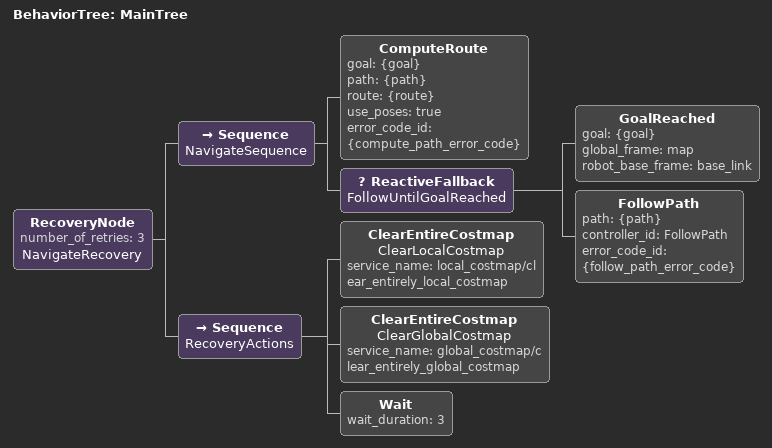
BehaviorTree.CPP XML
<root BTCPP_format="4" main_tree_to_execute="MainTree">
  <BehaviorTree ID="MainTree">
    <RecoveryNode number_of_retries="3" name="NavigateRecovery">
      <Sequence name="NavigateSequence">
        <ComputeRoute goal="{goal}" path="{path}" route="{route}" use_poses="true" error_code_id="{compute_path_error_code}"/>
        <ReactiveFallback name="FollowUntilGoalReached">
          <GoalReached goal="{goal}" global_frame="map" robot_base_frame="base_link"/>
          <FollowPath path="{path}" controller_id="FollowPath" error_code_id="{follow_path_error_code}"/>
        </ReactiveFallback>
      </Sequence>
      <Sequence name="RecoveryActions">
        <ClearEntireCostmap name="ClearLocalCostmap" service_name="local_costmap/clear_entirely_local_costmap"/>
        <ClearEntireCostmap name="ClearGlobalCostmap" service_name="global_costmap/clear_entirely_global_costmap"/>
        <Wait wait_duration="3"/>
      </Sequence>
    </RecoveryNode>
  </BehaviorTree>
</root>
